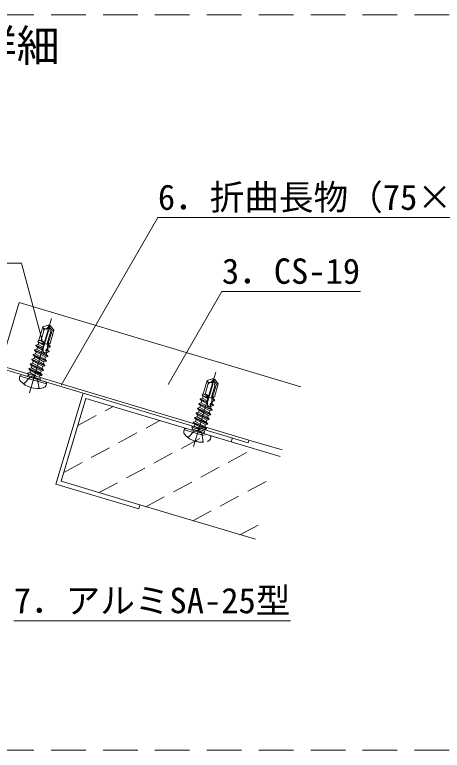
# Model space of a CAD drawing. Units: millimetres on the paper, enlarged 50 times, with parts at other scales. Extents: x -9752 to 9748, y -6991 to 6878.
# Drawn here: x 6118 to 7353, y -2472 to -348 of the extents above; entities that cross this region are included whole.
import ezdxf
from ezdxf.enums import TextEntityAlignment as Align

# ---------------------------------------------------------------- set-up
doc = ezdxf.new("R2010")
doc.units = ezdxf.units.MM
doc.header["$LTSCALE"] = 50
for name, pattern in [('CHAIN1', [8, 5, -1, 1, -1]), ('DASHED1', [1.8, 1.2, -0.6]), ('DASHED2', [3, 2, -1])]:
    doc.linetypes.add(name, pattern=pattern)
for name, color, linetype, lineweight in [('4-0_中心線', 4, 'CHAIN1', 9), ('4-1_中線', 7, 'Continuous', 18), ('4-4_細線', 7, 'Continuous', 18), ('4-6_文字', 7, 'Continuous', 18), ('4-8_隠線', 4, 'DASHED1', 9), ('4-9_ハッチ', 7, 'Continuous', 18), ('4-B_太線１', 7, 'DASHED1', 18), ('F-6_文字', 7, 'Continuous', 18)]:
    doc.layers.add(name, color=color, linetype=linetype, lineweight=lineweight)
doc.styles.add('ＭＳ ゴシック', font='')
doc.styles.get('ＭＳ ゴシック').set_extended_font_data('MS Gothic')

msp = doc.modelspace()

# ---------------------------------------------------------------- linework, layer by layer
at = {"layer": '4-0_中心線'}
for p, q in [((6160.33, -1440.03), (6224.67, -1225.56)), ((6635.05, -1594.98), (6699.4, -1380.5))]:
    msp.add_line(p, q, dxfattribs=at)
at = {"layer": '4-1_中線'}
for p, q in [((6131.24, -1178.75), (6076.64, -1360.74)), ((6131.24, -1178.75), (6944.76, -1422.81)), ((6794.77, -1576.18), (6890.53, -1604.91))]:
    msp.add_line(p, q, dxfattribs=at)
at = {"layer": '4-4_細線'}
for p, q in [((6315.85, -1440.85), (6237.12, -1703.3)), ((6323.9, -1455.8), (6252.06, -1695.25)), ((6743.43, -1581.65), (6323.9, -1455.8)), ((6746.87, -1570.16), (6743.43, -1581.65)), ((6480.02, -1763.64), (6252.06, -1695.25)), ((6476.58, -1775.13), (6237.12, -1703.3)), ((6480.02, -1763.64), (6476.58, -1775.13))]:
    msp.add_line(p, q, dxfattribs=at)
at = {"layer": '4-6_文字'}
for p, q in [((6531.74, -933.29), (6252.27, -1417.34)), ((6531.74, -933.29), (7881.74, -933.29)), ((4987.81, -1064.98), (6137.81, -1064.98)), ((6137.81, -1064.98), (6201.64, -1303.2)), ((6716.72, -1146.95), (6561.52, -1415.75)), ((6716.72, -1146.95), (7116.72, -1146.95)), ((6115.32, -2098.56), (6915.32, -2098.56))]:
    msp.add_line(p, q, dxfattribs=at)
at = {"layer": '4-8_隠線'}
for p, q in [((6300.39, -1534.17), (6402.28, -1479.31)), ((6259.75, -1669.63), (6537.73, -1519.95)), ((6361.9, -1728.2), (6673.19, -1560.58)), ((6497.35, -1768.84), (6808.65, -1601.22)), ((6632.81, -1809.48), (6867.2, -1683.27)), ((6768.27, -1850.11), (6826.91, -1818.54))]:
    msp.add_line(p, q, dxfattribs=at)
at = {"layer": '4-8_隠線', "linetype": 'Continuous'}
for p, q in [((6743.43, -1581.65), (6884.91, -1623.79)), ((6480.02, -1763.64), (6813.67, -1863))]:
    msp.add_line(p, q, dxfattribs=at)
at = {"layer": '4-9_ハッチ'}
for p, q in [((6076.4, -1360.66), (6794.77, -1576.18)), ((6076.4, -1369.02), (6792.47, -1583.84)), ((6794.75, -1576.17), (6792.47, -1583.84))]:
    msp.add_line(p, q, dxfattribs=at)
at = {"layer": '4-B_太線１'}
for p, q in [((6187.7, -1287.65), (6198.96, -1249.45)), ((6200.69, -1252.37), (6198.96, -1249.45)), ((6215.95, -1248.45), (6218.14, -1244.5)), ((6217.58, -1249.54), (6218.14, -1244.5)), ((6221.37, -1246.28), (6217.58, -1249.54)), ((6221.39, -1265.32), (6217.58, -1249.54)), ((6217.58, -1249.54), (6226.04, -1260.15)), ((6218.14, -1244.5), (6221.37, -1246.28)), ((6221.37, -1246.28), (6231.57, -1259.06)), ((6201.78, -1261.09), (6193.46, -1289.35)), ((6215.36, -1261.02), (6200.48, -1311.53)), ((6207.68, -1254.96), (6208.47, -1254.69)), ((6221.39, -1265.32), (6211.23, -1299.8)), ((6226.04, -1260.15), (6214.11, -1300.65)), ((6214.65, -1258.11), (6215.36, -1261.02)), ((6220.32, -1297.26), (6231.57, -1259.06)), ((6226.04, -1260.15), (6231.57, -1259.06)), ((6185.25, -1291.53), (6187.7, -1287.65)), ((6198.79, -1297.97), (6185.25, -1291.53)), ((6185.25, -1291.53), (6187.84, -1294.25)), ((6186.1, -1300.17), (6187.84, -1294.25)), ((6200.93, -1291.55), (6187.7, -1287.65)), ((6200.7, -1301.57), (6187.84, -1294.25)), ((6198.89, -1293.32), (6190.22, -1288.4)), ((6196.3, -1290.19), (6200.9, -1292.81)), ((6198.89, -1293.32), (6198.79, -1297.97)), ((6198.89, -1293.32), (6200.9, -1292.81)), ((6200.93, -1291.55), (6200.27, -1320.48)), ((6175.1, -1316.29), (6175.38, -1315.33)), ((6213.39, -1334.92), (6175.1, -1316.29)), ((6175.1, -1316.29), (6179.87, -1321.31)), ((6179.08, -1302.76), (6179.36, -1301.8)), ((6198.46, -1312.19), (6179.08, -1302.76)), ((6179.08, -1302.76), (6183.86, -1307.78)), ((6182.11, -1313.7), (6183.86, -1307.78)), ((6182.11, -1313.7), (6208.9, -1328.94)), ((6200.35, -1317.16), (6183.86, -1307.78)), ((6186.1, -1300.17), (6200.55, -1308.4)), ((6198.48, -1311.11), (6198.46, -1312.19)), ((6200.35, -1317.16), (6198.46, -1312.19)), ((6198.51, -1311.12), (6200.55, -1308.4)), ((6200.7, -1301.57), (6198.79, -1297.97)), ((6200.81, -1296.73), (6215.92, -1301.18)), ((6208.53, -1315.99), (6208.19, -1316.93)), ((6217.38, -1321.39), (6208.19, -1316.93)), ((6208.57, -1321.84), (6208.19, -1316.93)), ((6208.53, -1315.99), (6211.19, -1314.46)), ((6217.66, -1320.43), (6208.53, -1315.99)), ((6213.24, -1308.71), (6211.19, -1314.46)), ((6211.19, -1314.46), (6212.88, -1315.42)), ((6213.62, -1301.67), (6212.6, -1304.53)), ((6220.21, -1308.15), (6212.6, -1304.53)), ((6213.24, -1308.71), (6212.6, -1304.53)), ((6212.88, -1315.42), (6214.63, -1309.5)), ((6217.66, -1320.43), (6212.88, -1315.42)), ((6214.63, -1309.5), (6213.24, -1308.71)), ((6213.62, -1301.67), (6215.86, -1301.32)), ((6220.23, -1305.43), (6213.62, -1301.67)), ((6220.21, -1308.15), (6214.63, -1309.5)), ((6217.59, -1296.46), (6215.86, -1301.32)), ((6215.86, -1301.32), (6216.87, -1301.89)), ((6216.87, -1301.89), (6218.4, -1296.7)), ((6220.23, -1305.43), (6216.87, -1301.89)), ((6220.32, -1297.26), (6217.59, -1296.46)), ((6220.21, -1308.15), (6220.23, -1305.43)), ((6171.11, -1329.81), (6171.39, -1328.85)), ((6209.41, -1348.44), (6171.11, -1329.81)), ((6171.11, -1329.81), (6175.89, -1334.83)), ((6174.14, -1340.75), (6175.89, -1334.83)), ((6202.67, -1350.07), (6175.89, -1334.83)), ((6178.13, -1327.23), (6179.87, -1321.31)), ((6178.13, -1327.23), (6204.91, -1342.47)), ((6206.66, -1336.55), (6179.87, -1321.31)), ((6204.91, -1342.47), (6206.66, -1336.55)), ((6213.39, -1334.92), (6206.66, -1336.55)), ((6208.57, -1321.84), (6207.74, -1324.16)), ((6210.64, -1323.02), (6208.57, -1321.84)), ((6208.9, -1328.94), (6210.64, -1323.02)), ((6213.67, -1333.96), (6208.9, -1328.94)), ((6217.38, -1321.39), (6210.64, -1323.02)), ((6213.39, -1334.92), (6213.67, -1333.96)), ((6217.38, -1321.39), (6217.66, -1320.43)), ((6163.14, -1356.86), (6163.42, -1355.9)), ((6200.41, -1375.74), (6163.14, -1356.86)), ((6163.14, -1356.86), (6167.92, -1361.88)), ((6167.13, -1343.34), (6167.41, -1342.38)), ((6204.4, -1362.22), (6167.13, -1343.34)), ((6167.13, -1343.34), (6171.9, -1348.36)), ((6170.16, -1354.28), (6196.94, -1369.52)), ((6199.2, -1363.47), (6171.9, -1348.36)), ((6174.14, -1340.75), (6200.93, -1355.99)), ((6200.93, -1355.99), (6202.67, -1350.07)), ((6205.31, -1360.6), (6200.93, -1355.99)), ((6209.41, -1348.44), (6202.67, -1350.07)), ((6209.69, -1347.48), (6204.91, -1342.47)), ((6209.41, -1348.44), (6209.69, -1347.48)), ((6159.1, -1370.59), (6159.38, -1369.63)), ((6196.37, -1389.47), (6159.1, -1370.59)), ((6159.1, -1370.59), (6163.87, -1375.61)), ((6191.18, -1390.72), (6163.87, -1375.61)), ((6166.12, -1368), (6192.9, -1383.24)), ((6195.22, -1377), (6167.92, -1361.88)), ((6192.9, -1383.24), (6194.78, -1376.87)), ((6200.41, -1375.74), (6195.22, -1377)), ((6196.94, -1369.52), (6198.76, -1363.34)), ((6201.33, -1374.13), (6196.94, -1369.52)), ((6204.4, -1362.22), (6199.2, -1363.47)), ((6200.41, -1375.74), (6201.33, -1374.13)), ((6204.4, -1362.22), (6205.31, -1360.6)), ((6152.78, -1392.04), (6156.72, -1389.89)), ((6155.11, -1384.11), (6155.4, -1383.15)), ((6155.11, -1384.11), (6155.48, -1384.49)), ((6156.41, -1384.77), (6155.11, -1384.11)), ((6155.4, -1383.15), (6162.13, -1381.53)), ((6162.48, -1386.56), (6155.4, -1383.15)), ((6192.16, -1395.3), (6155.48, -1384.49)), ((6158.2, -1385.3), (6156.72, -1389.89)), ((6190.92, -1399.97), (6156.72, -1389.89)), ((6174.46, -1392.74), (6161.76, -1395.34)), ((6162.13, -1381.53), (6180.09, -1391.75)), ((6174.46, -1392.74), (6183.73, -1401.81)), ((6189.57, -1394.54), (6190.73, -1390.59)), ((6192.16, -1395.3), (6190.92, -1399.97)), ((6193.07, -1403.91), (6190.92, -1399.97)), ((6196.37, -1389.47), (6191.18, -1390.72)), ((6197.29, -1387.85), (6192.9, -1383.24)), ((6196.37, -1389.47), (6197.29, -1387.85)), ((6690.67, -1403.4), (6692.86, -1399.44)), ((6692.3, -1404.48), (6692.86, -1399.44)), ((6696.1, -1401.23), (6692.3, -1404.48)), ((6692.86, -1399.44), (6696.1, -1401.23)), ((6696.1, -1401.23), (6706.29, -1414.01)), ((6662.42, -1442.6), (6673.68, -1404.4)), ((6676.51, -1416.03), (6668.18, -1444.29)), ((6675.41, -1407.31), (6673.68, -1404.4)), ((6690.08, -1415.96), (6675.2, -1466.47)), ((6682.4, -1409.9), (6683.19, -1409.64)), ((6696.11, -1420.26), (6685.95, -1454.74)), ((6700.76, -1415.09), (6688.83, -1455.59)), ((6689.38, -1413.05), (6690.08, -1415.96)), ((6696.11, -1420.26), (6692.3, -1404.48)), ((6692.3, -1404.48), (6700.76, -1415.09)), ((6695.04, -1452.21), (6706.29, -1414.01)), ((6700.76, -1415.09), (6706.29, -1414.01)), ((6659.97, -1446.48), (6662.42, -1442.6)), ((6675.66, -1446.5), (6662.42, -1442.6)), ((6673.61, -1448.26), (6664.94, -1443.34)), ((6653.8, -1457.71), (6654.09, -1456.75)), ((6673.18, -1467.14), (6653.8, -1457.71)), ((6653.8, -1457.71), (6658.58, -1462.73)), ((6656.83, -1468.65), (6658.58, -1462.73)), ((6675.07, -1472.11), (6658.58, -1462.73)), ((6673.51, -1452.91), (6659.97, -1446.48)), ((6659.97, -1446.48), (6662.56, -1449.2)), ((6660.82, -1455.12), (6662.56, -1449.2)), ((6660.82, -1455.12), (6675.27, -1463.34)), ((6675.43, -1456.52), (6662.56, -1449.2)), ((6671.02, -1445.13), (6675.63, -1447.75)), ((6673.21, -1466.05), (6673.18, -1467.14)), ((6673.23, -1466.06), (6675.27, -1463.34)), ((6673.61, -1448.26), (6673.51, -1452.91)), ((6675.43, -1456.52), (6673.51, -1452.91)), ((6673.61, -1448.26), (6675.63, -1447.75)), ((6675.66, -1446.5), (6674.99, -1475.43)), ((6675.54, -1451.67), (6690.64, -1456.12)), ((6687.96, -1463.65), (6685.92, -1469.4)), ((6688.34, -1456.62), (6687.32, -1459.48)), ((6694.93, -1463.09), (6687.32, -1459.48)), ((6687.96, -1463.65), (6687.32, -1459.48)), ((6687.6, -1470.36), (6689.35, -1464.44)), ((6689.35, -1464.44), (6687.96, -1463.65)), ((6688.34, -1456.62), (6690.59, -1456.27)), ((6694.96, -1460.37), (6688.34, -1456.62)), ((6694.93, -1463.09), (6689.35, -1464.44)), ((6692.32, -1451.41), (6690.59, -1456.27)), ((6690.59, -1456.27), (6691.59, -1456.84)), ((6691.59, -1456.84), (6693.12, -1451.64)), ((6694.96, -1460.37), (6691.59, -1456.84)), ((6695.04, -1452.21), (6692.32, -1451.41)), ((6694.93, -1463.09), (6694.96, -1460.37)), ((6645.83, -1484.76), (6646.12, -1483.8)), ((6684.13, -1503.39), (6645.83, -1484.76)), ((6645.83, -1484.76), (6650.61, -1489.78)), ((6649.82, -1471.23), (6650.1, -1470.27)), ((6688.11, -1489.86), (6649.82, -1471.23)), ((6649.82, -1471.23), (6654.59, -1476.25)), ((6652.85, -1482.17), (6654.59, -1476.25)), ((6652.85, -1482.17), (6679.63, -1497.41)), ((6681.38, -1491.49), (6654.59, -1476.25)), ((6656.83, -1468.65), (6683.62, -1483.89)), ((6675.07, -1472.11), (6673.18, -1467.14)), ((6683.29, -1476.79), (6682.46, -1479.11)), ((6683.25, -1470.94), (6682.91, -1471.87)), ((6692.1, -1476.34), (6682.91, -1471.87)), ((6683.29, -1476.79), (6682.91, -1471.87)), ((6683.25, -1470.94), (6685.92, -1469.4)), ((6692.38, -1475.38), (6683.25, -1470.94)), ((6685.36, -1477.97), (6683.29, -1476.79)), ((6683.62, -1483.89), (6685.36, -1477.97)), ((6688.4, -1488.9), (6683.62, -1483.89)), ((6692.1, -1476.34), (6685.36, -1477.97)), ((6685.92, -1469.4), (6687.6, -1470.36)), ((6692.38, -1475.38), (6687.6, -1470.36)), ((6692.1, -1476.34), (6692.38, -1475.38)), ((6641.85, -1498.28), (6642.13, -1497.32)), ((6679.12, -1517.16), (6641.85, -1498.28)), ((6641.85, -1498.28), (6646.62, -1503.3)), ((6673.93, -1518.42), (6646.62, -1503.3)), ((6648.87, -1495.7), (6650.61, -1489.78)), ((6648.87, -1495.7), (6675.65, -1510.94)), ((6677.39, -1505.02), (6650.61, -1489.78)), ((6675.65, -1510.94), (6677.39, -1505.02)), ((6684.13, -1503.39), (6677.39, -1505.02)), ((6679.63, -1497.41), (6681.38, -1491.49)), ((6684.41, -1502.43), (6679.63, -1497.41)), ((6688.11, -1489.86), (6681.38, -1491.49)), ((6684.13, -1503.39), (6684.41, -1502.43)), ((6688.11, -1489.86), (6688.4, -1488.9)), ((6633.82, -1525.53), (6634.1, -1524.57)), ((6671.09, -1544.41), (6633.82, -1525.53)), ((6633.82, -1525.53), (6638.6, -1530.55)), ((6637.86, -1511.81), (6638.15, -1510.85)), ((6675.13, -1530.69), (6637.86, -1511.81)), ((6637.86, -1511.81), (6642.64, -1516.83)), ((6640.84, -1522.95), (6667.62, -1538.19)), ((6669.94, -1531.94), (6642.64, -1516.83)), ((6644.88, -1509.22), (6671.67, -1524.46)), ((6671.67, -1524.46), (6673.48, -1518.29)), ((6676.05, -1529.07), (6671.67, -1524.46)), ((6679.12, -1517.16), (6673.93, -1518.42)), ((6675.13, -1530.69), (6676.05, -1529.07)), ((6680.04, -1515.55), (6675.65, -1510.94)), ((6679.12, -1517.16), (6680.04, -1515.55)), ((6607.86, -1546.41), (6607.01, -1549.29)), ((6607.86, -1546.41), (6684.6, -1569.02)), ((6614.07, -1543.03), (6681.22, -1562.81)), ((6618.86, -1569.24), (6636.48, -1550.29)), ((6627.5, -1546.98), (6631.44, -1544.84)), ((6629.84, -1539.06), (6630.12, -1538.1)), ((6629.84, -1539.06), (6630.2, -1539.44)), ((6631.13, -1539.72), (6629.84, -1539.06)), ((6630.12, -1538.1), (6636.85, -1536.47)), ((6637.2, -1541.5), (6630.12, -1538.1)), ((6666.88, -1550.25), (6630.2, -1539.44)), ((6632.92, -1540.24), (6631.44, -1544.84)), ((6665.64, -1554.91), (6631.44, -1544.84)), ((6649.19, -1547.68), (6636.48, -1550.29)), ((6636.85, -1536.47), (6654.82, -1546.69)), ((6665.9, -1545.67), (6638.6, -1530.55)), ((6649.19, -1547.68), (6658.45, -1556.76)), ((6664.29, -1549.48), (6665.46, -1545.54)), ((6666.88, -1550.25), (6665.64, -1554.91)), ((6671.09, -1544.41), (6665.9, -1545.67)), ((6667.62, -1538.19), (6669.5, -1531.81)), ((6672.01, -1542.79), (6667.62, -1538.19)), ((6675.13, -1530.69), (6669.94, -1531.94)), ((6671.09, -1544.41), (6672.01, -1542.79)), ((6662.98, -1582.24), (6658.45, -1556.76)), ((6667.79, -1558.85), (6665.64, -1554.91)), ((6684.6, -1569.02), (6683.75, -1571.9))]:
    msp.add_line(p, q, dxfattribs=at)
at = {"layer": '4-B_太線１', "linetype": 'Continuous'}
for p, q in [((6133.14, -1391.47), (6132.29, -1394.34)), ((6133.14, -1391.47), (6209.88, -1414.07)), ((6139.35, -1388.08), (6206.5, -1407.87)), ((6144.13, -1414.3), (6161.76, -1395.34)), ((6188.26, -1427.3), (6183.73, -1401.81)), ((6209.88, -1414.07), (6209.03, -1416.95))]:
    msp.add_line(p, q, dxfattribs=at)
at = {"layer": '4-B_太線１'}
for points in [[(6198.96, -1249.45), (6214.45, -1244.24), (6218.14, -1244.5)], [(6213.67, -1333.96), (6175.38, -1315.33), (6182.11, -1313.7)], [(6198.51, -1311.12), (6179.36, -1301.8), (6186.1, -1300.17)], [(6209.69, -1347.48), (6171.39, -1328.85), (6178.13, -1327.23)], [(6201.33, -1374.13), (6163.42, -1355.9), (6170.16, -1354.28)], [(6205.31, -1360.6), (6167.41, -1342.38), (6174.14, -1340.75)], [(6169.67, -1354.39), (6171.84, -1348.55), (6171.9, -1348.36)], [(6197.29, -1387.85), (6159.38, -1369.63), (6166.12, -1368)], [(6161.64, -1381.64), (6163.82, -1375.8), (6163.87, -1375.61)], [(6165.69, -1367.92), (6167.86, -1362.08), (6167.92, -1361.88)], [(6673.68, -1404.4), (6689.17, -1399.19), (6692.86, -1399.44)], [(6673.23, -1466.06), (6654.09, -1456.75), (6660.82, -1455.12)], [(6684.41, -1502.43), (6646.12, -1483.8), (6652.85, -1482.17)], [(6688.4, -1488.9), (6650.1, -1470.27), (6656.83, -1468.65)], [(6680.04, -1515.55), (6642.13, -1497.32), (6648.87, -1495.7)], [(6644.39, -1509.34), (6646.57, -1503.5), (6646.62, -1503.3)], [(6672.01, -1542.79), (6634.1, -1524.57), (6640.84, -1522.95)], [(6676.05, -1529.07), (6638.15, -1510.85), (6644.88, -1509.22)], [(6640.41, -1522.86), (6642.58, -1517.03), (6642.64, -1516.83)], [(6636.36, -1536.59), (6638.54, -1530.75), (6638.6, -1530.55)]]:
    msp.add_lwpolyline(points, dxfattribs=at)
for centre, radius, start, end in [((6205.79, -1249.33), 5.94, 210.73861, 288.58427), ((6191.25, -1257.98), 10.98, 343.58427, 30.73861), ((6204.19, -1241.95), 13.44, 288.58427, 331.08427), ((6227.72, -1254.95), 13.44, 151.08427, 193.58429), ((6210.62, -1263.69), 9.21, 108.58429, 163.58427), ((6210, -1259.23), 4.79, 13.58429, 108.58429), ((6206.76, -1316.73), 7.5, 210.03967, 277.50502), ((6680.51, -1404.28), 5.94, 210.73861, 288.58427), ((6665.97, -1412.93), 10.98, 343.58427, 30.73861), ((6685.34, -1418.63), 9.21, 108.58429, 163.58427), ((6678.91, -1396.9), 13.44, 288.58427, 331.08427), ((6684.72, -1414.18), 4.79, 13.58429, 108.58429), ((6702.44, -1409.9), 13.44, 151.08427, 193.58429), ((6681.48, -1471.67), 7.5, 210.03967, 277.50502), ((6618.52, -1552.68), 12, 163.58427, 221.69349), ((6612.66, -1547.82), 5, 73.58427, 163.58427), ((6658.1, -1517.43), 65, 221.69349, 285.47506), ((6672.24, -1568.51), 12, 285.47506, 343.58427), ((6679.8, -1567.61), 5, 343.58427, 73.58427)]:
    msp.add_arc(centre, radius, start, end, dxfattribs=at)
at = {"layer": '4-B_太線１', "linetype": 'Continuous'}
for centre, radius, start, end in [((6143.8, -1397.73), 12, 163.58427, 221.69349), ((6137.94, -1392.88), 5, 73.58427, 163.58427), ((6183.38, -1362.48), 65, 221.69349, 285.47506), ((6197.52, -1413.56), 12, 285.47506, 343.58427), ((6205.08, -1412.66), 5, 343.58427, 73.58427)]:
    msp.add_arc(centre, radius, start, end, dxfattribs=at)
at = {"layer": 'F-6_文字', "color": 4, "linetype": 'DASHED2', "lineweight": 9}
for p, q in [((4873.33, -347.5), (9748.33, -347.5)), ((4873.33, -2472.5), (9748.33, -2472.5))]:
    msp.add_line(p, q, dxfattribs=at)

# ---------------------------------------------------------------- texts
at = {"layer": '4-6_文字', "color": 4, "style": 'ＭＳ ゴシック'}
for s, p in [('6．折曲長物（75×75×t0.8）', (6531.74, -933.29)), ('3．CS-19', (6716.72, -1146.95)), ('7．アルミSA-25型', (6115.32, -2098.56))]:
    msp.add_text(s, height=73.31, dxfattribs=at).set_placement(p, align=Align.BOTTOM_LEFT)
at = {"layer": 'F-6_文字', "color": 4, "style": 'ＭＳ ゴシック'}
msp.add_text('□勾配頂部納まり詳細', height=91.64, dxfattribs=at).set_placement((4998.33, -510), align=Align.BOTTOM_LEFT)

doc.saveas('drawing.dxf')
